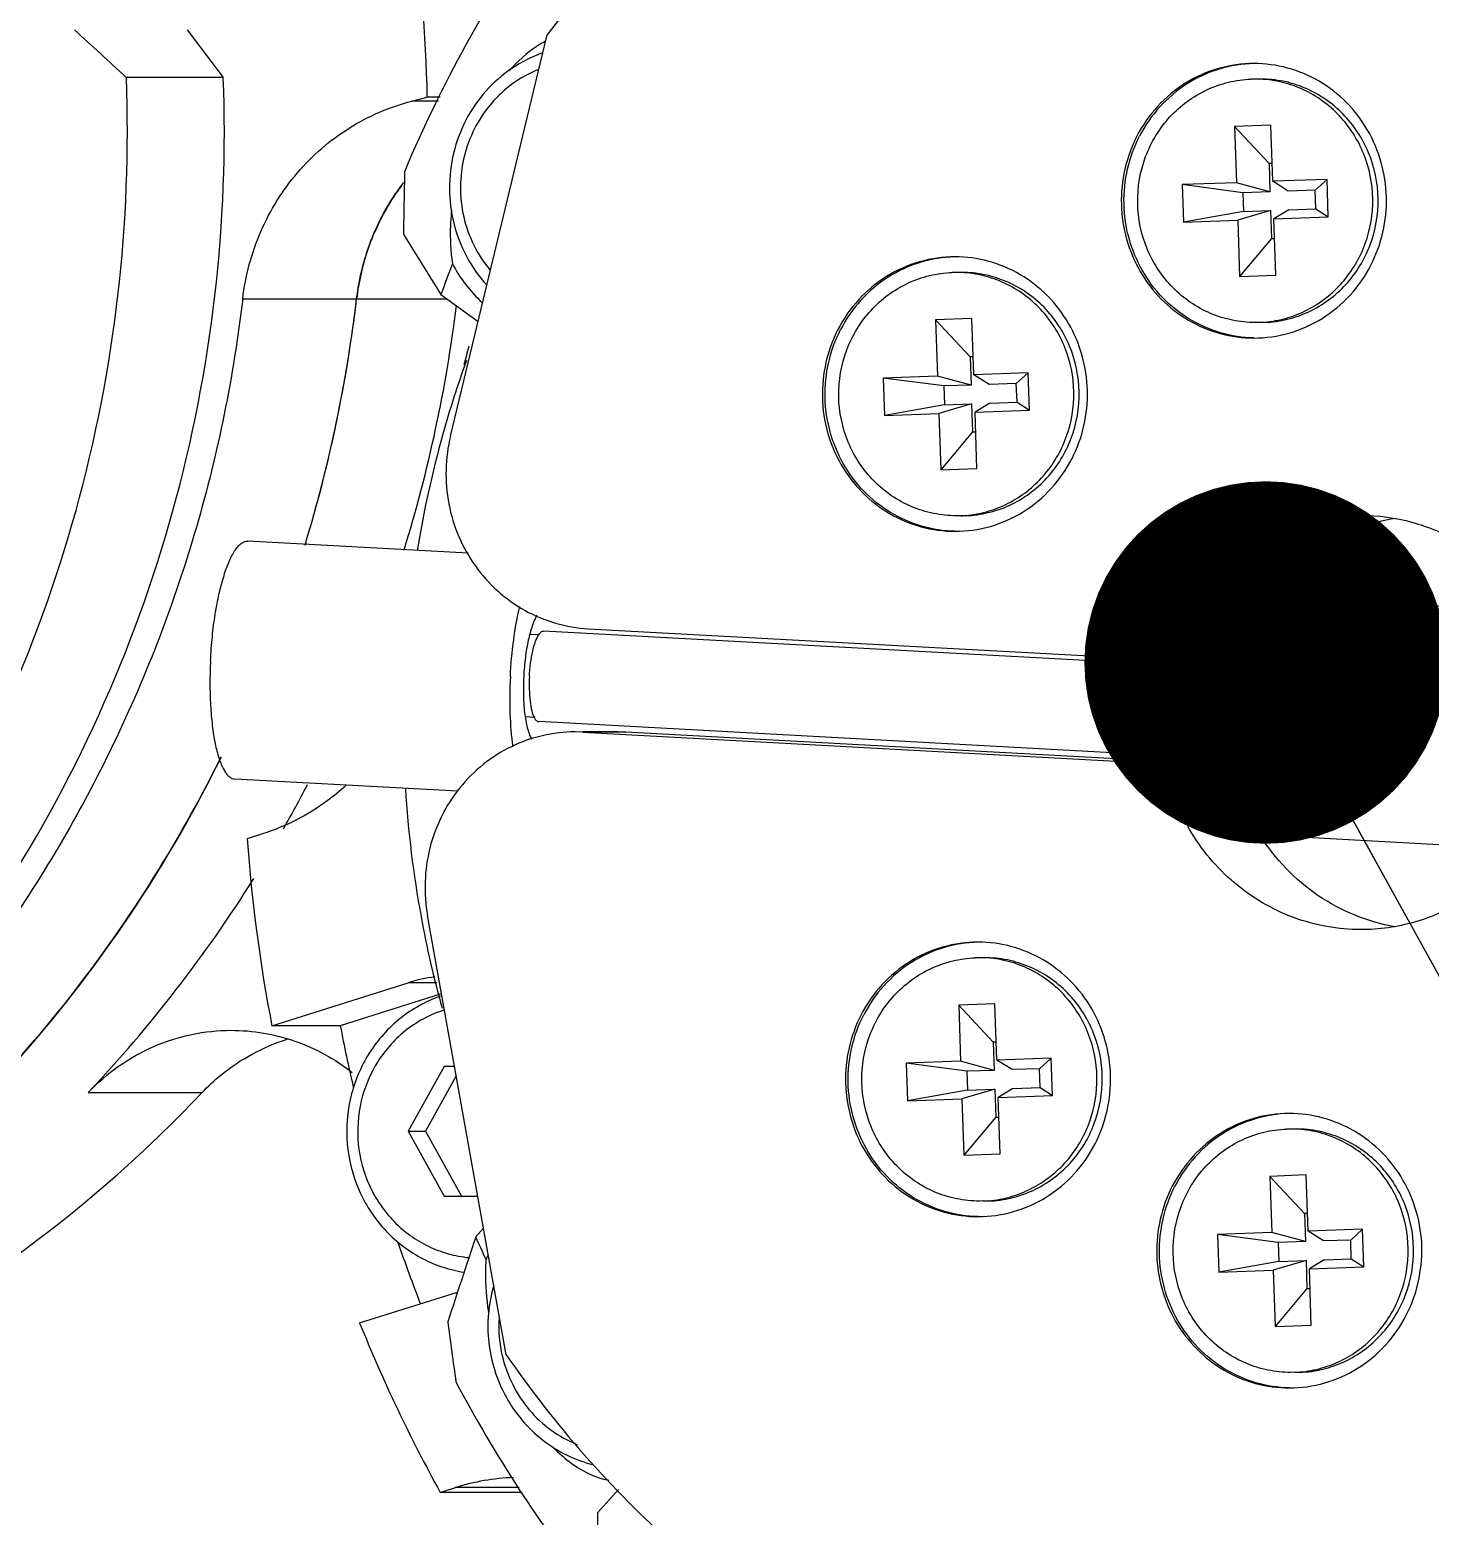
# Model space of a CAD drawing. Header units: millimetres. Extents: x 0 to 841, y 0 to 594.
# Drawn here: x 74.94 to 88.46, y 196.04 to 210.39 of the extents above; entities that cross this region are included whole.
import ezdxf

# ---------------------------------------------------------------- set-up
doc = ezdxf.new("R2010")
doc.units = ezdxf.units.MM
doc.header["$LTSCALE"] = 46.255
doc.layers.get('0').update_dxf_attribs({"linetype": 'CONTINUOUS'})
doc.layers.add('AXIS', color=7, linetype='CONTINUOUS')
doc.layers.add('NOTE', color=7, linetype='CONTINUOUS')
doc.styles.get("Standard").update_dxf_attribs({"font": 'txt', "width": 0.85})
doc.dimstyles.get("Standard").update_dxf_attribs({"dimtxt": 3.5, "dimasz": 3.5, "dimexe": 1.5, "dimexo": 1, "dimtad": 1, "dimtxsty": 'STANDARD', "dimcen": 0.09, "dimadec": 0, "dimazin": 0, "dimtol": 1, "dimtp": 0.01, "dimtm": 0.01, "dimtfac": 1, "dimtofl": 0, "dimtmove": 0, "dimatfit": 3, "dimfxl": 1, "dimtolj": 1, "dimarcsym": 0})

msp = doc.modelspace()

# ---------------------------------------------------------------- linework, layer by layer
at = {"color": 7, "linetype": 'CONTINUOUS'}
for p, q in [((76.455, 210.394), (76.804, 209.933)), ((78.997, 206.471), (79.929, 210.344)), ((76.804, 209.933), (75.868, 209.933)), ((86.766, 209.917), (86.726, 209.917)), ((78.623, 209.704), (78.773, 209.743)), ((78.88, 209.704), (78.623, 209.704)), ((78.899, 209.743), (78.773, 209.743)), ((86.916, 209.473), (86.566, 209.461)), ((86.899, 209.102), (86.566, 209.461)), ((86.566, 209.461), (86.584, 208.917)), ((86.934, 208.93), (86.916, 209.473)), ((86.928, 209.103), (86.899, 209.102)), ((86.899, 209.102), (86.908, 208.83)), ((86.584, 208.917), (86.059, 208.898)), ((86.645, 208.82), (86.059, 208.898)), ((86.059, 208.898), (86.072, 208.536)), ((86.908, 208.83), (86.584, 208.917)), ((87.459, 208.949), (86.934, 208.93)), ((87.083, 208.836), (86.934, 208.93)), ((87.345, 208.846), (87.083, 208.836)), ((87.345, 208.846), (87.459, 208.949)), ((87.351, 208.665), (87.345, 208.846)), ((87.471, 208.587), (87.459, 208.949)), ((86.908, 208.83), (86.645, 208.82)), ((86.645, 208.82), (86.651, 208.639)), ((86.651, 208.639), (86.072, 208.536)), ((86.072, 208.536), (86.596, 208.555)), ((86.914, 208.649), (86.596, 208.555)), ((86.596, 208.555), (86.615, 208.012)), ((86.651, 208.639), (86.914, 208.649)), ((86.914, 208.649), (86.923, 208.377)), ((87.089, 208.655), (86.946, 208.568)), ((86.946, 208.568), (87.471, 208.587)), ((86.965, 208.024), (86.946, 208.568)), ((87.089, 208.655), (87.351, 208.665)), ((87.351, 208.665), (87.471, 208.587)), ((86.923, 208.377), (86.615, 208.012)), ((86.923, 208.377), (86.953, 208.378)), ((83.88, 208.051), (83.84, 208.05)), ((86.615, 208.012), (86.965, 208.024)), ((78.905, 207.838), (79.263, 207.578)), ((76.991, 207.795), (78.965, 207.795)), ((84.03, 207.607), (83.68, 207.594)), ((84.013, 207.235), (83.68, 207.594)), ((83.68, 207.594), (83.699, 207.05)), ((84.048, 207.063), (84.03, 207.607)), ((86.805, 207.568), (86.765, 207.567)), ((86.817, 207.567), (86.805, 207.567)), ((86.857, 207.568), (86.817, 207.567)), ((84.043, 207.236), (84.013, 207.235)), ((84.013, 207.235), (84.022, 206.963)), ((83.699, 207.05), (83.174, 207.031)), ((83.76, 206.954), (83.174, 207.031)), ((83.174, 207.031), (83.186, 206.669)), ((84.022, 206.963), (83.699, 207.05)), ((84.573, 207.082), (84.048, 207.063)), ((84.197, 206.969), (84.048, 207.063)), ((84.459, 206.979), (84.197, 206.969)), ((84.459, 206.979), (84.573, 207.082)), ((84.466, 206.798), (84.459, 206.979)), ((84.586, 206.72), (84.573, 207.082)), ((84.022, 206.963), (83.76, 206.954)), ((83.76, 206.954), (83.766, 206.772)), ((83.766, 206.772), (83.186, 206.669)), ((83.186, 206.669), (83.711, 206.688)), ((84.028, 206.782), (83.711, 206.688)), ((83.711, 206.688), (83.729, 206.145)), ((83.766, 206.772), (84.028, 206.782)), ((84.028, 206.782), (84.037, 206.51)), ((84.203, 206.788), (84.061, 206.701)), ((84.061, 206.701), (84.586, 206.72)), ((84.079, 206.157), (84.061, 206.701)), ((84.203, 206.788), (84.466, 206.798)), ((84.466, 206.798), (84.586, 206.72)), ((84.037, 206.51), (83.729, 206.145)), ((84.037, 206.51), (84.067, 206.511)), ((83.729, 206.145), (84.079, 206.157)), ((83.919, 205.701), (83.879, 205.701)), ((83.931, 205.701), (83.919, 205.701)), ((83.971, 205.701), (83.931, 205.701)), ((80.327, 204.61), (85.944, 204.306)), ((80.276, 203.612), (80.2, 203.614)), ((80.614, 203.614), (80.276, 203.614)), ((80.69, 203.612), (80.276, 203.612)), ((80.276, 203.612), (85.893, 203.307)), ((80.613, 203.614), (80.69, 203.612)), ((86.308, 203.307), (80.69, 203.612)), ((77.183, 202.63), (77.035, 202.583)), ((79.536, 197.598), (78.776, 201.84)), ((84.103, 201.434), (84.063, 201.433)), ((77.273, 200.776), (78.589, 201.192)), ((78.864, 201.192), (78.589, 201.192)), ((78.897, 201.081), (77.933, 200.776)), ((84.253, 200.99), (83.903, 200.977)), ((84.236, 200.618), (83.903, 200.977)), ((83.903, 200.977), (83.922, 200.434)), ((84.272, 200.446), (84.253, 200.99)), ((77.933, 200.776), (77.273, 200.776)), ((84.266, 200.619), (84.236, 200.618)), ((84.236, 200.618), (84.245, 200.346)), ((78.936, 200.383), (78.587, 199.758)), ((79.037, 200.383), (78.936, 200.383)), ((83.922, 200.434), (83.397, 200.415)), ((83.983, 200.337), (83.397, 200.415)), ((83.397, 200.415), (83.409, 200.053)), ((84.245, 200.346), (83.922, 200.434)), ((84.797, 200.465), (84.272, 200.446)), ((84.42, 200.353), (84.272, 200.446)), ((84.683, 200.362), (84.797, 200.465)), ((84.809, 200.103), (84.797, 200.465)), ((79.053, 200.292), (78.756, 199.758)), ((84.245, 200.346), (83.983, 200.337)), ((83.983, 200.337), (83.989, 200.156)), ((84.683, 200.362), (84.42, 200.353)), ((84.689, 200.181), (84.683, 200.362)), ((75.5, 200.132), (76.6, 200.132)), ((83.989, 200.156), (83.409, 200.053)), ((84.251, 200.165), (83.934, 200.072)), ((83.989, 200.156), (84.251, 200.165)), ((84.251, 200.165), (84.26, 199.894)), ((84.426, 200.172), (84.284, 200.084)), ((84.284, 200.084), (84.809, 200.103)), ((84.302, 199.541), (84.284, 200.084)), ((84.426, 200.172), (84.689, 200.181)), ((84.689, 200.181), (84.809, 200.103)), ((83.409, 200.053), (83.934, 200.072)), ((83.934, 200.072), (83.952, 199.528)), ((84.26, 199.894), (83.952, 199.528)), ((84.26, 199.894), (84.29, 199.895)), ((78.587, 199.758), (78.756, 199.758)), ((78.587, 199.758), (78.936, 199.133)), ((78.756, 199.758), (79.104, 199.133)), ((87.108, 199.78), (87.068, 199.779)), ((83.952, 199.528), (84.302, 199.541)), ((87.258, 199.336), (86.908, 199.323)), ((87.241, 198.964), (86.908, 199.323)), ((86.908, 199.323), (86.926, 198.78)), ((87.276, 198.793), (87.258, 199.336)), ((78.936, 199.133), (79.261, 199.133)), ((84.142, 199.085), (84.103, 199.084)), ((84.155, 199.084), (84.142, 199.084)), ((84.194, 199.085), (84.155, 199.084)), ((87.27, 198.965), (87.241, 198.964)), ((87.241, 198.964), (87.25, 198.693)), ((79.24, 198.737), (79.317, 198.822)), ((87.801, 198.812), (87.276, 198.793)), ((87.425, 198.699), (87.276, 198.793)), ((87.687, 198.708), (87.801, 198.812)), ((87.813, 198.449), (87.801, 198.812)), ((86.926, 198.78), (86.401, 198.761)), ((86.987, 198.683), (86.401, 198.761)), ((86.401, 198.761), (86.414, 198.399)), ((87.25, 198.693), (86.926, 198.78)), ((87.25, 198.693), (86.987, 198.683)), ((86.987, 198.683), (86.993, 198.502)), ((87.687, 198.708), (87.425, 198.699)), ((87.693, 198.527), (87.687, 198.708)), ((86.993, 198.502), (86.414, 198.399)), ((87.256, 198.511), (86.938, 198.418)), ((86.993, 198.502), (87.256, 198.511)), ((87.256, 198.511), (87.265, 198.24)), ((87.431, 198.518), (87.288, 198.43)), ((87.431, 198.518), (87.693, 198.527)), ((87.693, 198.527), (87.813, 198.449)), ((86.414, 198.399), (86.938, 198.418)), ((86.938, 198.418), (86.957, 197.874)), ((87.288, 198.43), (87.813, 198.449)), ((87.307, 197.887), (87.288, 198.43)), ((87.265, 198.24), (86.957, 197.874)), ((87.265, 198.24), (87.295, 198.241)), ((78.12, 197.907), (79.064, 198.206)), ((86.957, 197.874), (87.307, 197.887)), ((87.147, 197.431), (87.107, 197.43)), ((87.159, 197.43), (87.147, 197.43)), ((87.199, 197.431), (87.159, 197.43)), ((78.899, 196.271), (79.047, 196.318)), ((79.689, 196.271), (78.899, 196.271)), ((79.661, 196.318), (79.047, 196.318)), ((80.416, 196.073), (80.619, 196.299)), ((80.416, 196.073), (80.415, 195.541))]:
    msp.add_line(p, q, dxfattribs=at)
for centre, radius, start, end in [((63.247, 209.405), 15.53, 1.2488, 7.979), ((90.859, 203.821), 13.361, 145.4266, 157.0556), ((134.354, 273.829), 86.622, 227.08138, 227.53078), ((86.765, 208.819), 1.098, 87.2995, 89.9814), ((122.684, 207.946), 44.143, 178.5939, 179.3864), ((80.331, 207.551), 2.249, 143.5998, 148.2766), ((80.327, 207.554), 2.245, 142.6598, 143.597), ((80.358, 207.535), 2.28, 148.2914, 156.883), ((80.366, 207.532), 2.29, 156.8807, 160.8733), ((291.772, 340.496), 250.82, 211.77485, 211.93106), ((80.4, 207.521), 2.325, 160.8942, 173.2392), ((90.327, 203.742), 12.134, 158.7895, 160.2731), ((83.88, 206.953), 1.098, 87.2995, 89.9814), ((64.508, 209.402), 13.678, 343.0673, 353.2509), ((64.5, 209.403), 13.686, 345.2647, 353.2515), ((65.48, 209.402), 13.677, 342.8449, 352.9894), ((86.765, 208.66), 1.092, 272.0706, 272.6969), ((86.765, 208.663), 1.096, 272.6976, 274.758), ((92.309, 203.721), 13.623, 164.6036, 165.3916), ((88.794, 203.726), 10.25, 160.1879, 164.3631), ((88.853, 203.71), 10.311, 164.3672, 170.7546), ((64.594, 209.38), 13.589, 343.0533, 345.2577), ((83.88, 206.793), 1.092, 272.0706, 272.6969), ((83.88, 206.796), 1.096, 272.6976, 274.758), ((65.742, 209.305), 13.396, 330.3571, 332.4322), ((88.886, 203.705), 10.344, 183.5337, 190.4462), ((92.506, 203.704), 15.512, 184.1463, 190.8817), ((65.933, 209.182), 13.169, 316.5939, 327.9691), ((88.841, 203.697), 10.299, 190.4493, 195.4892), ((84.103, 200.336), 1.098, 87.2995, 89.9814), ((79.014, 199.849), 1.409, 96.8122, 107.558), ((93.114, 203.696), 15.459, 190.8865, 193.1131), ((87.107, 198.682), 1.098, 87.2995, 89.9814), ((84.103, 200.176), 1.092, 272.0706, 272.6969), ((84.103, 200.18), 1.096, 272.6976, 274.758), ((92.999, 203.662), 15.339, 198.9308, 201.2928), ((200.725, 158.231), 128.059, 161.56058, 161.94542), ((90.267, 203.643), 12.069, 203.9851, 205.1173), ((80.737, 197.876), 1.273, 176.3695, 193.1435), ((92.245, 203.624), 15.238, 202.0371, 208.853), ((122.133, 203.532), 43.526, 187.4086, 188.1808), ((87.107, 198.522), 1.092, 272.0706, 272.6969), ((87.107, 198.526), 1.096, 272.6976, 274.758), ((90.816, 203.563), 13.311, 207.8809, 218.2136), ((79.684, 194.3), 2.116, 92.1687, 107.5412)]:
    msp.add_arc(centre, radius, start, end, dxfattribs=at)
for points, knots in [([(87.787, 214.205), (87.039, 214.205), (85.535, 214.032), (83.396, 213.266), (81.473, 212.033), (80.4, 210.942), (79.929, 210.344)], [0, 0, 0, 0, 0.248151, 0.497138, 0.747628, 1, 1, 1, 1]), ([(87.916, 214.205), (88.46, 214.205), (89.55, 214.114), (91.141, 213.708), (92.648, 213.044), (94.032, 212.138), (95.259, 211.014), (96.295, 209.702), (97.114, 208.236), (97.502, 207.181), (97.653, 206.642)], [0, 0, 0, 0, 0.123299, 0.246822, 0.370768, 0.495293, 0.620491, 0.746383, 0.872924, 1, 1, 1, 1]), ([(97.807, 205.326), (97.716, 205.931), (97.431, 207.126), (96.707, 208.814), (95.71, 210.346), (94.469, 211.675), (93.023, 212.761), (91.415, 213.568), (89.696, 214.072), (88.508, 214.196), (87.916, 214.204)], [0, 0, 0, 0, 0.12713, 0.253802, 0.379838, 0.505135, 0.629682, 0.753555, 0.876919, 1, 1, 1, 1]), ([(79.885, 210.17), (79.781, 210.133), (79.58, 210.031), (79.326, 209.808), (79.133, 209.527), (79.014, 209.205), (78.974, 208.863), (79.016, 208.522), (79.139, 208.202), (79.27, 208.014), (79.345, 207.931)], [0, 0, 0, 0, 0.122799, 0.246577, 0.371411, 0.497121, 0.623322, 0.749515, 0.875201, 1, 1, 1, 1]), ([(79.848, 210.011), (79.76, 209.975), (79.592, 209.882), (79.38, 209.686), (79.219, 209.444), (79.118, 209.169), (79.082, 208.877), (79.114, 208.585), (79.212, 208.309), (79.317, 208.146), (79.379, 208.072)], [0, 0, 0, 0, 0.122859, 0.246679, 0.371506, 0.497161, 0.623288, 0.749428, 0.875121, 1, 1, 1, 1]), ([(73.654, 201.941), (74.421, 203.106), (75.597, 205.702), (75.922, 208.531), (75.868, 209.933)], [0, 0, 0, 0, 0.498599, 1, 1, 1, 1]), ([(74.591, 201.941), (75.358, 203.106), (76.533, 205.702), (76.858, 208.531), (76.804, 209.933)], [0, 0, 0, 0, 0.498599, 1, 1, 1, 1]), ([(86.765, 207.567), (86.692, 207.567), (86.544, 207.582), (86.332, 207.648), (86.136, 207.756), (85.964, 207.9), (85.822, 208.076), (85.68, 208.343), (85.602, 208.722), (85.668, 209.103), (85.8, 209.375), (85.936, 209.556), (86.104, 209.706), (86.296, 209.82), (86.506, 209.894), (86.652, 209.914), (86.726, 209.917)], [0, 0, 0, 0, 0.0615, 0.123147, 0.185095, 0.247429, 0.310182, 0.373322, 0.499809, 0.626352, 0.689553, 0.752379, 0.814788, 0.8768, 0.938491, 1, 1, 1, 1]), ([(86.857, 207.568), (86.93, 207.571), (87.077, 207.591), (87.287, 207.665), (87.479, 207.779), (87.646, 207.929), (87.782, 208.11), (87.915, 208.382), (87.981, 208.763), (87.902, 209.142), (87.76, 209.409), (87.618, 209.585), (87.446, 209.729), (87.25, 209.837), (87.038, 209.903), (86.89, 209.917), (86.817, 209.917)], [0, 0, 0, 0, 0.061509, 0.123201, 0.185213, 0.247621, 0.310447, 0.373649, 0.500192, 0.626679, 0.689819, 0.752571, 0.814905, 0.876853, 0.9385, 1, 1, 1, 1]), ([(86.856, 207.571), (86.927, 207.577), (87.069, 207.603), (87.27, 207.682), (87.453, 207.799), (87.611, 207.949), (87.74, 208.127), (87.865, 208.393), (87.927, 208.763), (87.853, 209.131), (87.719, 209.392), (87.584, 209.566), (87.421, 209.71), (87.234, 209.82), (87.03, 209.892), (86.888, 209.913), (86.817, 209.916)], [0, 0, 0, 0, 0.06151, 0.123215, 0.185249, 0.247675, 0.310504, 0.373691, 0.5002, 0.626654, 0.689782, 0.752538, 0.814889, 0.876857, 0.938514, 1, 1, 1, 1]), ([(76.991, 207.795), (77.017, 208.017), (77.135, 208.457), (77.493, 209.032), (78, 209.472), (78.411, 209.65), (78.623, 209.704)], [0, 0, 0, 0, 0.253281, 0.504638, 0.753455, 1, 1, 1, 1]), ([(78.091, 207.795), (78.115, 207.998), (78.217, 208.399), (78.422, 208.758), (78.546, 208.919)], [0, 0, 0, 0, 0.501663, 1, 1, 1, 1]), ([(83.879, 205.701), (83.806, 205.701), (83.659, 205.716), (83.446, 205.782), (83.251, 205.889), (83.078, 206.033), (82.936, 206.209), (82.795, 206.476), (82.716, 206.855), (82.782, 207.236), (82.915, 207.508), (83.051, 207.689), (83.218, 207.839), (83.41, 207.954), (83.62, 208.027), (83.767, 208.047), (83.84, 208.05)], [0, 0, 0, 0, 0.0615, 0.123147, 0.185095, 0.247429, 0.310182, 0.373322, 0.499809, 0.626352, 0.689553, 0.752379, 0.814788, 0.8768, 0.938491, 1, 1, 1, 1]), ([(83.971, 205.701), (84.044, 205.704), (84.191, 205.724), (84.401, 205.798), (84.593, 205.912), (84.76, 206.062), (84.896, 206.243), (85.029, 206.515), (85.095, 206.897), (85.016, 207.275), (84.874, 207.543), (84.732, 207.718), (84.56, 207.863), (84.364, 207.97), (84.152, 208.036), (84.005, 208.051), (83.931, 208.051)], [0, 0, 0, 0, 0.061509, 0.123201, 0.185213, 0.247621, 0.310447, 0.373649, 0.500192, 0.626679, 0.689819, 0.752571, 0.814905, 0.876853, 0.9385, 1, 1, 1, 1]), ([(83.97, 205.704), (84.042, 205.71), (84.183, 205.736), (84.384, 205.815), (84.567, 205.932), (84.726, 206.082), (84.854, 206.26), (84.98, 206.526), (85.042, 206.896), (84.967, 207.264), (84.833, 207.526), (84.699, 207.699), (84.535, 207.843), (84.348, 207.953), (84.145, 208.025), (84.002, 208.046), (83.931, 208.049)], [0, 0, 0, 0, 0.06151, 0.123215, 0.185249, 0.247675, 0.310504, 0.373691, 0.5002, 0.626654, 0.689782, 0.752538, 0.814889, 0.876857, 0.938514, 1, 1, 1, 1]), ([(76.991, 207.795), (76.903, 207.05), (76.604, 205.574), (75.8, 203.471), (74.663, 201.538), (73.226, 199.832), (71.53, 198.403), (69.623, 197.291), (67.562, 196.53), (66.122, 196.27), (65.399, 196.205)], [0, 0, 0, 0, 0.127034, 0.253662, 0.379714, 0.505069, 0.629689, 0.753623, 0.876991, 1, 1, 1, 1]), ([(78.997, 206.471), (78.945, 206.259), (78.934, 205.807), (79.197, 205.191), (79.689, 204.745), (80.115, 204.622), (80.327, 204.61)], [0, 0, 0, 0, 0.253572, 0.505753, 0.754427, 1, 1, 1, 1]), ([(86.081, 204.644), (86.162, 204.802), (86.366, 205.097), (86.777, 205.439), (87.262, 205.656), (87.613, 205.705), (87.786, 205.705)], [0, 0, 0, 0, 0.253101, 0.503844, 0.752533, 1, 1, 1, 1]), ([(86.903, 204.925), (87.049, 205.121), (87.414, 205.46), (87.881, 205.638), (88.119, 205.678)], [0, 0, 0, 0, 0.50286, 1, 1, 1, 1]), ([(87.786, 205.705), (87.952, 205.705), (88.285, 205.66), (88.75, 205.464), (89.151, 205.152), (89.462, 204.745), (89.662, 204.27), (89.739, 203.758), (89.688, 203.243), (89.57, 202.918), (89.492, 202.766)], [0, 0, 0, 0, 0.122466, 0.245481, 0.369446, 0.494511, 0.620539, 0.747151, 0.873809, 1, 1, 1, 1]), ([(87.915, 193.206), (88.638, 193.215), (90.089, 193.396), (92.154, 194.139), (94.02, 195.32), (95.598, 196.883), (96.82, 198.756), (97.628, 200.854), (97.989, 203.08), (97.919, 204.586), (97.807, 205.326)], [0, 0, 0, 0, 0.122681, 0.245772, 0.369579, 0.494279, 0.619882, 0.746238, 0.873066, 1, 1, 1, 1]), ([(97.935, 205.339), (98.048, 204.593), (98.119, 203.074), (97.753, 200.83), (96.931, 198.718), (95.691, 196.836), (94.089, 195.271), (92.199, 194.097), (90.11, 193.369), (88.645, 193.205), (87.916, 193.205)], [0, 0, 0, 0, 0.126951, 0.253793, 0.380157, 0.505757, 0.630444, 0.754235, 0.877314, 1, 1, 1, 1]), ([(79.832, 204.74), (79.823, 204.725), (79.806, 204.693), (79.776, 204.613), (79.744, 204.492), (79.717, 204.328), (79.707, 204.211), (79.704, 204.15)], [0, 0, 0, 0, 0.08254, 0.180758, 0.41875, 0.698641, 1, 1, 1, 1]), ([(79.704, 204.15), (79.701, 204.085), (79.699, 203.962), (79.709, 203.813), (79.726, 203.707), (79.741, 203.641), (79.759, 203.587), (79.774, 203.556), (79.782, 203.543)], [0, 0, 0, 0, 0.312606, 0.597639, 0.722425, 0.832098, 0.924908, 1, 1, 1, 1]), ([(80.2, 203.614), (79.989, 203.614), (79.56, 203.514), (79.047, 203.1), (78.752, 202.503), (78.737, 202.054), (78.776, 201.84)], [0, 0, 0, 0, 0.245637, 0.494104, 0.746169, 1, 1, 1, 1]), ([(76.782, 203.37), (76.294, 202.383), (75.073, 200.528), (72.621, 198.303), (69.708, 196.781), (67.572, 196.302), (66.499, 196.205)], [0, 0, 0, 0, 0.252982, 0.503804, 0.752594, 1, 1, 1, 1]), ([(68.319, 196.507), (69.219, 196.727), (70.982, 197.372), (73.351, 198.9), (75.347, 200.918), (76.364, 202.525), (76.783, 203.373)], [0, 0, 0, 0, 0.247523, 0.496524, 0.747346, 1, 1, 1, 1]), ([(77.988, 203.097), (77.93, 203.044), (77.689, 202.845), (77.405, 202.7), (77.183, 202.63)], [0, 0, 0, 0, 0.251955, 1, 1, 1, 1]), ([(88.114, 201.733), (87.852, 201.778), (87.338, 201.987), (86.957, 202.387), (86.813, 202.616)], [0, 0, 0, 0, 0.496759, 1, 1, 1, 1]), ([(84.103, 199.084), (84.029, 199.084), (83.882, 199.099), (83.67, 199.165), (83.474, 199.272), (83.302, 199.416), (83.16, 199.592), (83.018, 199.86), (82.939, 200.238), (83.005, 200.619), (83.138, 200.892), (83.274, 201.072), (83.441, 201.223), (83.633, 201.337), (83.843, 201.41), (83.99, 201.431), (84.063, 201.433)], [0, 0, 0, 0, 0.0615, 0.123147, 0.185095, 0.247429, 0.310182, 0.373322, 0.499809, 0.626352, 0.689553, 0.752379, 0.814788, 0.8768, 0.938491, 1, 1, 1, 1]), ([(84.194, 199.088), (84.265, 199.094), (84.406, 199.119), (84.607, 199.199), (84.79, 199.315), (84.949, 199.465), (85.078, 199.644), (85.203, 199.91), (85.265, 200.28), (85.191, 200.647), (85.056, 200.909), (84.922, 201.082), (84.758, 201.227), (84.571, 201.337), (84.368, 201.409), (84.226, 201.429), (84.154, 201.433)], [0, 0, 0, 0, 0.06151, 0.123215, 0.185249, 0.247675, 0.310504, 0.373691, 0.5002, 0.626654, 0.689782, 0.752538, 0.814889, 0.876857, 0.938514, 1, 1, 1, 1]), ([(84.194, 199.085), (84.268, 199.087), (84.414, 199.108), (84.624, 199.181), (84.816, 199.295), (84.984, 199.446), (85.12, 199.626), (85.252, 199.899), (85.318, 200.28), (85.24, 200.659), (85.098, 200.926), (84.956, 201.102), (84.783, 201.246), (84.588, 201.353), (84.375, 201.419), (84.228, 201.434), (84.155, 201.434)], [0, 0, 0, 0, 0.061509, 0.123201, 0.185213, 0.247621, 0.310447, 0.373649, 0.500192, 0.626679, 0.689819, 0.752571, 0.814905, 0.876853, 0.9385, 1, 1, 1, 1]), ([(78.902, 201.062), (78.832, 201.038), (78.695, 200.977), (78.508, 200.852), (78.344, 200.696), (78.161, 200.454), (78.011, 200.098), (77.976, 199.636), (78.088, 199.187), (78.296, 198.863), (78.517, 198.657), (78.705, 198.534), (78.91, 198.444), (79.055, 198.409), (79.128, 198.398)], [0, 0, 0, 0, 0.061677, 0.123657, 0.185986, 0.248673, 0.374543, 0.501073, 0.627361, 0.752604, 0.814916, 0.87688, 0.938544, 1, 1, 1, 1]), ([(78.939, 200.929), (78.874, 200.909), (78.747, 200.856), (78.573, 200.745), (78.421, 200.604), (78.251, 200.383), (78.113, 200.056), (78.084, 199.631), (78.195, 199.221), (78.395, 198.929), (78.604, 198.748), (78.781, 198.643), (78.973, 198.57), (79.108, 198.545), (79.175, 198.538)], [0, 0, 0, 0, 0.06168, 0.123665, 0.186005, 0.248716, 0.37464, 0.501232, 0.627533, 0.752713, 0.814985, 0.876908, 0.93854, 1, 1, 1, 1]), ([(75.5, 200.132), (75.677, 200.319), (76.108, 200.625), (76.625, 200.733), (76.88, 200.733)], [0, 0, 0, 0, 0.502485, 1, 1, 1, 1]), ([(76.88, 200.733), (77.088, 200.733), (77.509, 200.662), (77.882, 200.456), (78.047, 200.327)], [0, 0, 0, 0, 0.498282, 1, 1, 1, 1]), ([(76.6, 200.132), (76.656, 200.192), (76.894, 200.413), (77.188, 200.574), (77.419, 200.647)], [0, 0, 0, 0, 0.252286, 1, 1, 1, 1]), ([(68.569, 196.205), (70.071, 196.341), (73.062, 197.178), (75.554, 199.027), (76.6, 200.132)], [0, 0, 0, 0, 0.497629, 1, 1, 1, 1]), ([(87.107, 197.43), (87.034, 197.43), (86.886, 197.445), (86.674, 197.511), (86.478, 197.618), (86.306, 197.762), (86.164, 197.938), (86.022, 198.206), (85.944, 198.584), (86.01, 198.966), (86.142, 199.238), (86.278, 199.419), (86.446, 199.569), (86.638, 199.683), (86.848, 199.757), (86.994, 199.777), (87.068, 199.779)], [0, 0, 0, 0, 0.0615, 0.123147, 0.185095, 0.247429, 0.310182, 0.373322, 0.499809, 0.626352, 0.689553, 0.752379, 0.814788, 0.8768, 0.938491, 1, 1, 1, 1]), ([(87.199, 197.431), (87.272, 197.433), (87.419, 197.454), (87.629, 197.527), (87.821, 197.641), (87.988, 197.792), (88.124, 197.973), (88.257, 198.245), (88.323, 198.626), (88.244, 199.005), (88.102, 199.272), (87.96, 199.448), (87.788, 199.592), (87.592, 199.699), (87.38, 199.765), (87.232, 199.78), (87.159, 199.78)], [0, 0, 0, 0, 0.061509, 0.123201, 0.185213, 0.247621, 0.310447, 0.373649, 0.500192, 0.626679, 0.689819, 0.752571, 0.814905, 0.876853, 0.9385, 1, 1, 1, 1]), ([(87.198, 197.434), (87.269, 197.44), (87.411, 197.466), (87.612, 197.545), (87.795, 197.661), (87.953, 197.812), (88.082, 197.99), (88.207, 198.256), (88.269, 198.626), (88.195, 198.994), (88.061, 199.255), (87.926, 199.429), (87.763, 199.573), (87.576, 199.683), (87.372, 199.755), (87.23, 199.776), (87.159, 199.779)], [0, 0, 0, 0, 0.06151, 0.123215, 0.185249, 0.247675, 0.310504, 0.373691, 0.5002, 0.626654, 0.689782, 0.752538, 0.814889, 0.876857, 0.938514, 1, 1, 1, 1]), ([(79.414, 198.271), (79.388, 198.182), (79.354, 197.998), (79.358, 197.718), (79.416, 197.445), (79.525, 197.189), (79.683, 196.961), (79.882, 196.77), (80.113, 196.625), (80.284, 196.562), (80.371, 196.54)], [0, 0, 0, 0, 0.12632, 0.252789, 0.379065, 0.504834, 0.629861, 0.754027, 0.877358, 1, 1, 1, 1]), ([(79.498, 197.587), (79.52, 197.492), (79.587, 197.307), (79.748, 197.062), (79.962, 196.863), (80.131, 196.769), (80.22, 196.734)], [0, 0, 0, 0, 0.25276, 0.50385, 0.7529, 1, 1, 1, 1]), ([(79.536, 197.598), (80, 196.926), (81.086, 195.691), (83.097, 194.284), (85.372, 193.404), (86.985, 193.205), (87.786, 193.205)], [0, 0, 0, 0, 0.252616, 0.503187, 0.752071, 1, 1, 1, 1])]:
    msp.add_open_spline(points, degree=3, knots=knots, dxfattribs=at)
at = {"layer": 'AXIS', "color": 7, "linetype": 'CONTINUOUS'}
for p, q in [((79.168, 205.34), (77.041, 205.455)), ((86.687, 204.932), (89.41, 204.784)), ((79.851, 204.552), (79.762, 204.556)), ((86.374, 204.235), (79.896, 204.587)), ((85.944, 204.306), (86.358, 204.306)), ((79.807, 203.753), (79.718, 203.758)), ((86.327, 203.361), (79.849, 203.713)), ((85.893, 203.307), (86.308, 203.307)), ((79.069, 203.042), (76.916, 203.159)), ((86.562, 202.635), (89.311, 202.486))]:
    msp.add_line(p, q, dxfattribs=at)
for centre, radius, start, end in [((87.899, 203.711), 2.043, 152.837, 163.0845), ((88.318, 203.71), 2.049, 163.0846, 165.0481), ((88.326, 203.703), 2.057, 189.5333, 191.0956), ((80.715, 197.888), 1.514, 153.5231, 155.3328)]:
    msp.add_arc(centre, radius, start, end, dxfattribs=at)
for points, knots in [([(79.915, 210.283), (79.887, 210.268), (79.757, 210.191), (79.644, 210.087), (79.564, 209.998)], [0, 0, 0, 0, 0.209949, 1, 1, 1, 1]), ([(86.753, 210.067), (86.637, 210.067), (86.405, 210.035), (86.084, 209.891), (85.812, 209.665), (85.676, 209.469), (85.622, 209.365)], [0, 0, 0, 0, 0.247467, 0.496157, 0.746897, 1, 1, 1, 1]), ([(86.753, 210.067), (86.64, 210.065), (86.413, 210.029), (86.099, 209.884), (85.833, 209.659), (85.701, 209.467), (85.648, 209.365)], [0, 0, 0, 0, 0.247458, 0.496178, 0.746934, 1, 1, 1, 1]), ([(87.882, 208.12), (87.985, 208.32), (88.09, 208.779), (87.931, 209.342), (87.657, 209.701), (87.391, 209.908), (87.083, 210.038), (86.862, 210.067), (86.753, 210.067)], [0, 0, 0, 0, 0.251873, 0.503532, 0.629091, 0.753548, 0.87705, 1, 1, 1, 1]), ([(85.622, 209.365), (85.52, 209.165), (85.415, 208.706), (85.574, 208.143), (85.848, 207.784), (86.114, 207.577), (86.422, 207.447), (86.643, 207.417), (86.752, 207.417)], [0, 0, 0, 0, 0.251873, 0.503532, 0.629091, 0.753548, 0.87705, 1, 1, 1, 1]), ([(86.752, 207.418), (86.644, 207.42), (86.426, 207.454), (86.123, 207.588), (85.863, 207.796), (85.595, 208.154), (85.442, 208.713), (85.547, 209.167), (85.648, 209.365)], [0, 0, 0, 0, 0.122938, 0.246455, 0.370933, 0.496505, 0.748166, 1, 1, 1, 1]), ([(79.007, 208.649), (79.002, 208.6), (78.99, 208.428), (78.997, 208.255), (79.015, 208.132)], [0, 0, 0, 0, 0.282804, 1, 1, 1, 1]), ([(83.867, 208.201), (83.752, 208.201), (83.52, 208.168), (83.198, 208.025), (82.926, 207.798), (82.79, 207.602), (82.737, 207.498)], [0, 0, 0, 0, 0.247467, 0.496157, 0.746897, 1, 1, 1, 1]), ([(83.867, 208.2), (83.754, 208.198), (83.527, 208.162), (83.213, 208.017), (82.948, 207.793), (82.815, 207.601), (82.763, 207.498)], [0, 0, 0, 0, 0.247458, 0.496178, 0.746934, 1, 1, 1, 1]), ([(84.997, 206.254), (85.099, 206.453), (85.204, 206.912), (85.045, 207.475), (84.771, 207.834), (84.505, 208.041), (84.197, 208.171), (83.976, 208.201), (83.867, 208.201)], [0, 0, 0, 0, 0.251873, 0.503532, 0.629091, 0.753548, 0.87705, 1, 1, 1, 1]), ([(86.752, 207.417), (86.867, 207.417), (87.099, 207.45), (87.421, 207.594), (87.693, 207.82), (87.829, 208.016), (87.882, 208.12)], [0, 0, 0, 0, 0.247467, 0.496157, 0.746897, 1, 1, 1, 1]), ([(82.737, 207.498), (82.634, 207.298), (82.529, 206.839), (82.688, 206.276), (82.963, 205.917), (83.228, 205.71), (83.536, 205.58), (83.757, 205.551), (83.866, 205.551)], [0, 0, 0, 0, 0.251873, 0.503532, 0.629091, 0.753548, 0.87705, 1, 1, 1, 1]), ([(83.867, 205.551), (83.758, 205.553), (83.54, 205.587), (83.237, 205.721), (82.977, 205.929), (82.71, 206.288), (82.556, 206.846), (82.661, 207.3), (82.763, 207.498)], [0, 0, 0, 0, 0.122938, 0.246455, 0.370933, 0.496505, 0.748166, 1, 1, 1, 1]), ([(83.866, 205.551), (83.982, 205.551), (84.214, 205.583), (84.535, 205.727), (84.807, 205.953), (84.943, 206.149), (84.997, 206.254)], [0, 0, 0, 0, 0.247467, 0.496157, 0.746897, 1, 1, 1, 1]), ([(76.681, 204.307), (76.685, 204.382), (76.696, 204.531), (76.723, 204.745), (76.761, 204.943), (76.8, 205.093), (76.835, 205.198), (76.862, 205.265), (76.89, 205.323), (76.919, 205.371), (76.948, 205.409), (76.978, 205.436), (77.009, 205.452), (77.031, 205.456), (77.041, 205.455)], [0, 0, 0, 0, 0.180884, 0.355635, 0.517973, 0.662215, 0.726061, 0.783744, 0.834934, 0.879469, 0.91743, 0.949279, 0.976118, 1, 1, 1, 1]), ([(79.575, 204.15), (79.581, 204.268), (79.601, 204.495), (79.64, 204.719), (79.666, 204.825)], [0, 0, 0, 0, 0.52267, 1, 1, 1, 1]), ([(86.687, 204.932), (86.68, 204.932), (86.665, 204.931), (86.644, 204.923), (86.622, 204.91), (86.592, 204.883), (86.556, 204.835), (86.516, 204.762), (86.478, 204.669), (86.443, 204.56), (86.411, 204.436), (86.393, 204.348), (86.385, 204.301)], [0, 0, 0, 0, 0.028588, 0.059023, 0.09282, 0.131037, 0.222997, 0.337428, 0.474189, 0.631826, 0.808055, 1, 1, 1, 1]), ([(79.759, 204.15), (79.761, 204.193), (79.768, 204.275), (79.788, 204.388), (79.813, 204.482), (79.837, 204.535), (79.85, 204.555)], [0, 0, 0, 0, 0.306409, 0.589044, 0.825714, 1, 1, 1, 1]), ([(79.85, 204.555), (79.851, 204.557), (79.855, 204.562), (79.86, 204.567), (79.863, 204.571)], [0, 0, 0, 0, 0.268037, 1, 1, 1, 1]), ([(79.863, 204.571), (79.864, 204.572), (79.87, 204.577), (79.875, 204.581), (79.88, 204.583)], [0, 0, 0, 0, 0.275427, 1, 1, 1, 1]), ([(76.681, 204.307), (76.677, 204.233), (76.673, 204.088), (76.679, 203.876), (76.695, 203.681), (76.721, 203.509), (76.752, 203.384), (76.783, 203.301), (76.806, 203.252), (76.831, 203.213), (76.857, 203.184), (76.886, 203.164), (76.906, 203.159), (76.916, 203.159)], [0, 0, 0, 0, 0.181958, 0.357045, 0.519202, 0.662976, 0.783922, 0.834886, 0.879255, 0.917127, 0.948984, 0.975934, 1, 1, 1, 1]), ([(86.385, 204.301), (86.37, 204.218), (86.345, 204.046), (86.331, 203.872), (86.327, 203.784)], [0, 0, 0, 0, 0.487788, 1, 1, 1, 1]), ([(79.575, 204.15), (79.569, 204.031), (79.566, 203.803), (79.583, 203.576), (79.598, 203.469)], [0, 0, 0, 0, 0.525441, 1, 1, 1, 1]), ([(79.759, 204.15), (79.757, 204.108), (79.756, 204.028), (79.763, 203.917), (79.778, 203.824), (79.795, 203.77), (79.807, 203.749)], [0, 0, 0, 0, 0.307164, 0.589325, 0.825431, 1, 1, 1, 1]), ([(79.807, 203.749), (79.808, 203.748), (79.811, 203.741), (79.815, 203.735), (79.819, 203.731)], [0, 0, 0, 0, 0.27017, 1, 1, 1, 1]), ([(79.819, 203.731), (79.821, 203.728), (79.829, 203.72), (79.84, 203.713), (79.849, 203.713)], [0, 0, 0, 0, 0.294242, 1, 1, 1, 1]), ([(86.562, 202.635), (86.552, 202.636), (86.532, 202.641), (86.503, 202.66), (86.477, 202.69), (86.452, 202.729), (86.429, 202.778), (86.398, 202.861), (86.367, 202.986), (86.341, 203.158), (86.325, 203.353), (86.319, 203.564), (86.323, 203.71), (86.327, 203.784)], [0, 0, 0, 0, 0.024066, 0.051016, 0.082873, 0.120745, 0.165114, 0.216078, 0.337024, 0.480798, 0.642955, 0.818042, 1, 1, 1, 1]), ([(87.787, 201.705), (87.567, 201.705), (87.122, 201.785), (86.537, 202.129), (86.098, 202.654), (85.937, 203.085), (85.893, 203.307)], [0, 0, 0, 0, 0.246522, 0.494914, 0.746168, 1, 1, 1, 1]), ([(89.492, 202.766), (89.411, 202.608), (89.207, 202.313), (88.796, 201.971), (88.311, 201.754), (87.961, 201.705), (87.787, 201.705)], [0, 0, 0, 0, 0.2531, 0.503845, 0.752533, 1, 1, 1, 1]), ([(84.09, 201.584), (83.975, 201.584), (83.743, 201.551), (83.421, 201.408), (83.149, 201.181), (83.014, 200.986), (82.96, 200.881)], [0, 0, 0, 0, 0.247467, 0.496157, 0.746897, 1, 1, 1, 1]), ([(84.09, 201.584), (83.977, 201.581), (83.75, 201.545), (83.437, 201.4), (83.171, 201.176), (83.039, 200.984), (82.986, 200.881)], [0, 0, 0, 0, 0.247458, 0.496178, 0.746934, 1, 1, 1, 1]), ([(85.22, 199.637), (85.322, 199.837), (85.427, 200.295), (85.268, 200.859), (84.994, 201.217), (84.728, 201.424), (84.42, 201.554), (84.2, 201.584), (84.09, 201.584)], [0, 0, 0, 0, 0.251873, 0.503532, 0.629091, 0.753548, 0.87705, 1, 1, 1, 1]), ([(82.96, 200.881), (82.857, 200.681), (82.752, 200.223), (82.912, 199.659), (83.186, 199.301), (83.451, 199.094), (83.759, 198.964), (83.98, 198.934), (84.09, 198.934)], [0, 0, 0, 0, 0.251873, 0.503532, 0.629091, 0.753548, 0.87705, 1, 1, 1, 1]), ([(84.09, 198.934), (83.981, 198.937), (83.763, 198.97), (83.46, 199.104), (83.2, 199.313), (82.933, 199.671), (82.779, 200.23), (82.884, 200.683), (82.986, 200.881)], [0, 0, 0, 0, 0.122938, 0.246455, 0.370933, 0.496505, 0.748166, 1, 1, 1, 1]), ([(87.095, 199.93), (86.979, 199.93), (86.747, 199.897), (86.426, 199.754), (86.154, 199.527), (86.018, 199.332), (85.964, 199.227)], [0, 0, 0, 0, 0.247467, 0.496157, 0.746897, 1, 1, 1, 1]), ([(87.095, 199.93), (86.982, 199.928), (86.754, 199.891), (86.441, 199.747), (86.175, 199.522), (86.043, 199.33), (85.99, 199.227)], [0, 0, 0, 0, 0.247458, 0.496178, 0.746934, 1, 1, 1, 1]), ([(88.224, 197.983), (88.327, 198.183), (88.432, 198.642), (88.273, 199.205), (87.999, 199.563), (87.733, 199.77), (87.425, 199.9), (87.204, 199.93), (87.095, 199.93)], [0, 0, 0, 0, 0.251873, 0.503532, 0.629091, 0.753548, 0.87705, 1, 1, 1, 1]), ([(84.09, 198.934), (84.205, 198.934), (84.437, 198.967), (84.758, 199.11), (85.031, 199.337), (85.166, 199.532), (85.22, 199.637)], [0, 0, 0, 0, 0.247467, 0.496157, 0.746897, 1, 1, 1, 1]), ([(85.964, 199.227), (85.862, 199.027), (85.757, 198.569), (85.916, 198.005), (86.19, 197.647), (86.456, 197.44), (86.764, 197.31), (86.985, 197.28), (87.094, 197.28)], [0, 0, 0, 0, 0.251873, 0.503532, 0.629091, 0.753548, 0.87705, 1, 1, 1, 1]), ([(87.094, 197.28), (86.986, 197.283), (86.768, 197.316), (86.465, 197.45), (86.205, 197.659), (85.937, 198.017), (85.784, 198.576), (85.889, 199.029), (85.99, 199.227)], [0, 0, 0, 0, 0.122938, 0.246455, 0.370933, 0.496505, 0.748166, 1, 1, 1, 1]), ([(79.339, 198.52), (79.336, 198.482), (79.329, 198.313), (79.343, 198.143), (79.363, 198.013)], [0, 0, 0, 0, 0.22218, 1, 1, 1, 1]), ([(87.094, 197.28), (87.209, 197.28), (87.441, 197.313), (87.763, 197.456), (88.035, 197.683), (88.171, 197.878), (88.224, 197.983)], [0, 0, 0, 0, 0.247467, 0.496157, 0.746897, 1, 1, 1, 1]), ([(79.993, 196.701), (80.039, 196.654), (80.194, 196.517), (80.386, 196.415), (80.525, 196.388)], [0, 0, 0, 0, 0.318233, 1, 1, 1, 1])]:
    msp.add_open_spline(points, degree=3, knots=knots, dxfattribs=at)
for points in [[(79.015, 208.132), (79.09, 207.994), (79.188, 207.867), (79.302, 207.759)], [(79.88, 204.583), (79.885, 204.586), (79.89, 204.587), (79.896, 204.587)]]:
    msp.add_open_spline(points, degree=3, dxfattribs=at)

# ---------------------------------------------------------------- leaders
at = {"layer": 'NOTE', "color": 2, "linetype": 'CONTINUOUS'}
for points in [[(60.485, 209.727), (73.125, 151.168), (79.125, 151.168)], [(86.866, 204.284), (111.045, 160.569), (117.045, 160.569)]]:
    msp.add_leader(points, dimstyle='STANDARD', override={"dimtad": 0, "dimldrblk": 'DOT'}, dxfattribs=at)

doc.saveas('drawing.dxf')
